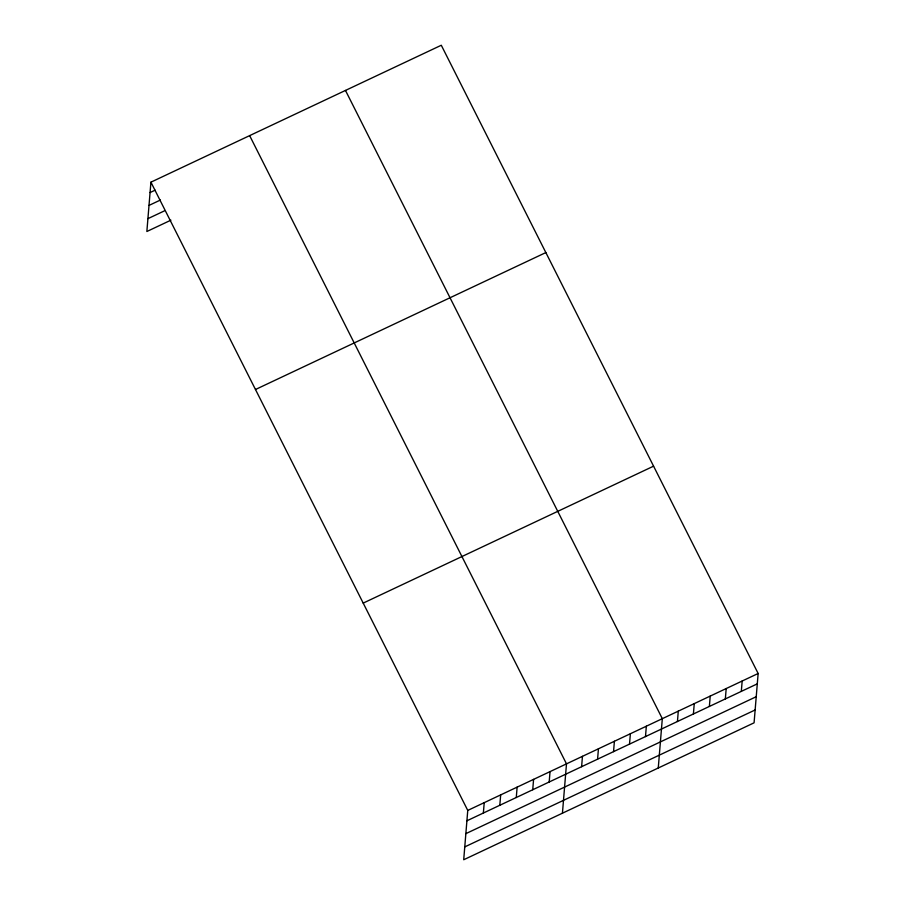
<?xml version="1.0" encoding="UTF-8"?>
<svg xmlns="http://www.w3.org/2000/svg" width="905" height="905" viewBox="0 0 905 905"><rect width="100%" height="100%" fill="white"/><g stroke="black" fill="none" stroke-linecap="round" stroke-linejoin="round"><path stroke-width="1.36" d="M150.92 182.177L467.761 810.416L463.711 859.75L754.08 722.824L758.141 673.49L441.289 45.25L150.92 182.177L146.859 231.51L170.909 220.175M483.361 813.029L484.22 802.656M499.82 805.269L500.669 794.895M516.28 797.509L517.128 787.135M532.728 789.748L533.588 779.375M549.188 781.999L550.036 771.614M562.435 813.188L566.496 763.854L249.644 135.626M581.61 766.705L582.458 756.331M597.583 759.171L598.431 748.797M613.545 751.636L614.405 741.263M629.518 744.114L630.378 733.74M645.491 736.58L646.34 726.206M658.263 768.006L662.313 718.672L345.472 90.432M677.438 721.511L678.286 711.138M693.4 713.988L694.259 703.615M709.373 706.454L710.221 696.081M725.346 698.92L726.195 688.547M741.319 691.386L742.168 681.013M150.06 192.561L155.128 190.174M149.008 205.412L160.4 200.039M147.922 218.659L164.371 210.899M255.482 389.501L545.851 252.563M363.199 603.103L653.58 466.166M467.761 810.416L758.141 673.49M466.912 820.79L757.281 683.863M465.849 833.652L756.229 696.714M464.763 846.899L755.143 709.961"/></g></svg>
